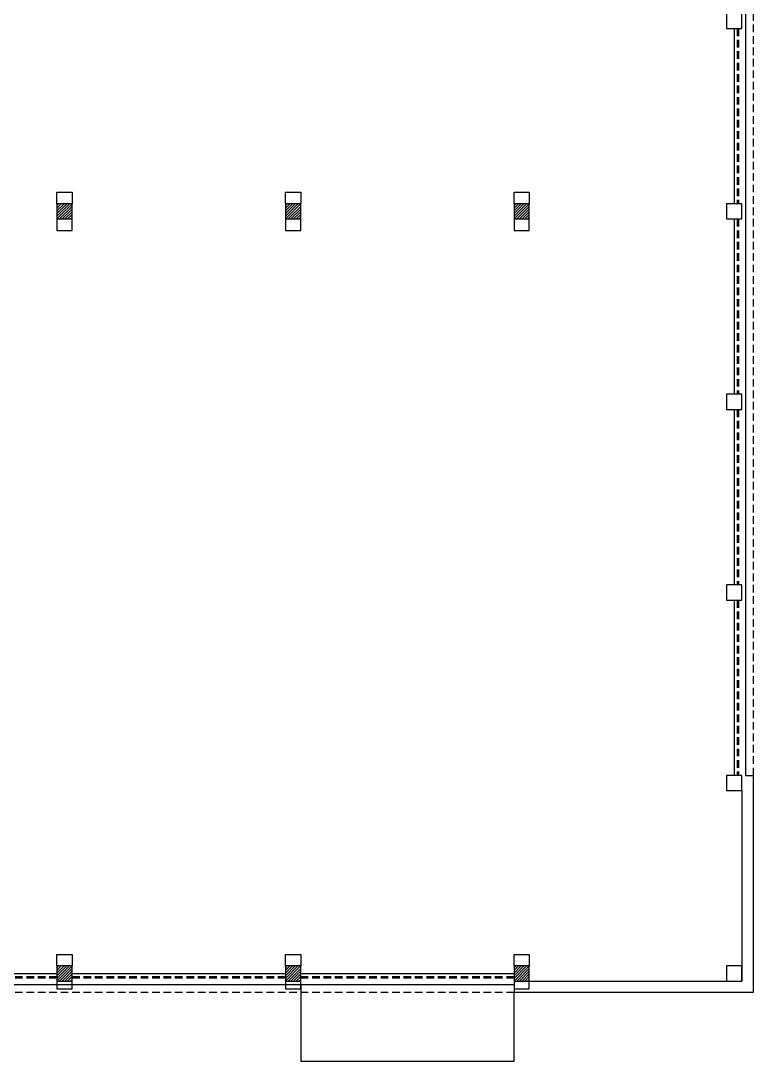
# Model space of a CAD drawing. Extents: x -9 to 600, y -23 to 65.
# Drawn here: x 295.62 to 314.84, y 10.85 to 38.15 of the extents above; entities that cross this region are included whole.
import ezdxf

# ---------------------------------------------------------------- set-up
doc = ezdxf.new("R2010")
doc.units = 0
doc.header["$LTSCALE"] = 0.8
doc.header["$MEASUREMENT"] = 0
doc.linetypes.add('HIDDEN', pattern=[0.375, 0.25, -0.125])
doc.layers.get('0').update_dxf_attribs({"color": 3, "linetype": 'CONTINUOUS'})
doc.layers.add('Desenho base', color=7, linetype='CONTINUOUS')

# ---------------------------------------------------------------- blocks, each defined once
blk = doc.blocks.new('*X15')
at = {"color": 0}
for p, q in [((15.8, 29.801), (16.199, 30.2)), ((15.8, 29.871), (16.129, 30.2)), ((15.8, 29.942), (16.058, 30.2)), ((15.8, 30.013), (15.987, 30.2)), ((15.8, 30.084), (15.916, 30.2)), ((15.8, 30.154), (15.846, 30.2)), ((15.87, 29.8), (16.2, 30.13)), ((15.941, 29.8), (16.2, 30.059)), ((16.011, 29.8), (16.2, 29.989)), ((16.082, 29.8), (16.2, 29.918)), ((16.153, 29.8), (16.2, 29.847))]:
    blk.add_line(p, q, dxfattribs=at)

msp = doc.modelspace()

# ---------------------------------------------------------------- linework, layer by layer
at = {"layer": 'Desenho base'}
for p, q in [((314.643, 47.948), (314.643, 18.348)), ((314.143, 38.348), (314.143, 37.948)), ((314.543, 37.948), (314.543, 38.348)), ((314.143, 37.948), (314.543, 37.948)), ((314.343, 37.948), (314.343, 33.348)), ((296.963, 33.348), (296.563, 33.348)), ((296.563, 33.348), (296.563, 32.948)), ((296.963, 32.948), (296.963, 33.348)), ((302.963, 33.348), (302.563, 33.348)), ((302.563, 33.348), (302.563, 32.948)), ((302.963, 32.948), (302.963, 33.348)), ((308.963, 33.348), (308.563, 33.348)), ((308.563, 33.348), (308.563, 32.948)), ((308.963, 32.948), (308.963, 33.348)), ((314.543, 33.348), (314.143, 33.348)), ((314.143, 33.348), (314.143, 32.948)), ((314.543, 32.948), (314.543, 33.348)), ((296.563, 32.948), (296.963, 32.948)), ((302.563, 32.948), (302.963, 32.948)), ((308.563, 32.948), (308.963, 32.948)), ((314.143, 32.948), (314.543, 32.948)), ((314.343, 32.948), (314.343, 28.348)), ((314.543, 28.348), (314.143, 28.348)), ((314.143, 28.348), (314.143, 27.948)), ((314.543, 27.948), (314.543, 28.348)), ((314.143, 27.948), (314.543, 27.948)), ((314.343, 27.948), (314.343, 23.348)), ((314.543, 23.348), (314.143, 23.348)), ((314.143, 23.348), (314.143, 22.948)), ((314.543, 22.948), (314.543, 23.348)), ((314.143, 22.948), (314.543, 22.948)), ((314.343, 22.948), (314.343, 18.348)), ((314.543, 18.348), (314.143, 18.348)), ((314.143, 18.348), (314.143, 17.948)), ((314.543, 17.948), (314.543, 18.348)), ((314.643, 18.348), (314.843, 18.348)), ((314.843, 18.348), (314.843, 12.648)), ((314.143, 17.948), (314.543, 17.948)), ((314.543, 17.948), (314.543, 12.948)), ((290.963, 13.148), (296.563, 13.148)), ((296.963, 13.348), (296.563, 13.348)), ((296.563, 13.348), (296.563, 12.948)), ((296.963, 12.948), (296.963, 13.348)), ((296.963, 13.148), (302.563, 13.148)), ((302.963, 13.348), (302.563, 13.348)), ((302.563, 13.348), (302.563, 12.948)), ((302.963, 12.948), (302.963, 13.348)), ((302.963, 13.148), (308.563, 13.148)), ((308.963, 13.348), (308.563, 13.348)), ((308.563, 13.348), (308.563, 12.948)), ((308.963, 12.948), (308.963, 13.348)), ((314.543, 13.348), (314.143, 13.348)), ((314.143, 13.348), (314.143, 12.948)), ((314.543, 12.948), (314.543, 13.348)), ((308.563, 12.848), (272.963, 12.848)), ((296.563, 12.948), (296.963, 12.948)), ((302.563, 12.948), (302.963, 12.948)), ((302.963, 12.848), (302.963, 10.848)), ((308.563, 12.948), (308.963, 12.948)), ((308.563, 12.848), (308.563, 12.648)), ((308.963, 12.948), (314.543, 12.948)), ((314.143, 12.948), (314.543, 12.948)), ((308.563, 10.848), (308.563, 12.648)), ((314.843, 12.648), (308.563, 12.648)), ((302.963, 10.848), (308.563, 10.848))]:
    msp.add_line(p, q, dxfattribs=at)
at = {"layer": 'Desenho base', "linetype": 'HIDDEN'}
for p, q in [((314.843, 47.948), (314.843, 18.348)), ((314.423, 37.948), (314.423, 33.348)), ((314.453, 37.948), (314.453, 33.348)), ((314.423, 32.948), (314.423, 28.348)), ((314.453, 32.948), (314.453, 28.348)), ((314.423, 27.948), (314.423, 23.348)), ((314.453, 27.948), (314.453, 23.348)), ((314.423, 22.948), (314.423, 18.348)), ((314.453, 22.948), (314.453, 18.348)), ((290.963, 13.068), (296.563, 13.068)), ((290.963, 13.038), (296.563, 13.038)), ((296.963, 13.068), (302.563, 13.068)), ((296.963, 13.038), (302.563, 13.038)), ((302.963, 13.068), (308.563, 13.068)), ((302.963, 13.038), (308.563, 13.038)), ((308.563, 12.648), (272.963, 12.648))]:
    msp.add_line(p, q, dxfattribs=at)
at = {"layer": 'Desenho base'}
for points in [[(296.563, 33.348), (296.563, 33.648), (296.963, 33.648), (296.963, 33.348)], [(302.563, 33.348), (302.563, 33.648), (302.963, 33.648), (302.963, 33.348)], [(308.563, 33.348), (308.563, 33.648), (308.963, 33.648), (308.963, 33.348)], [(296.563, 32.948), (296.563, 32.648), (296.963, 32.648), (296.963, 32.948)], [(302.563, 32.948), (302.563, 32.648), (302.963, 32.648), (302.963, 32.948)], [(308.563, 32.948), (308.563, 32.648), (308.963, 32.648), (308.963, 32.948)], [(296.563, 13.348), (296.563, 13.648), (296.963, 13.648), (296.963, 13.348)], [(302.563, 13.348), (302.563, 13.648), (302.963, 13.648), (302.963, 13.348)], [(308.563, 13.348), (308.563, 13.648), (308.963, 13.648), (308.963, 13.348)], [(296.563, 12.948), (296.563, 12.748), (296.963, 12.748), (296.963, 12.948)], [(302.563, 12.948), (302.563, 12.748), (302.963, 12.748), (302.963, 12.948)], [(308.563, 12.948), (308.563, 12.748), (308.963, 12.748), (308.963, 12.948)]]:
    msp.add_lwpolyline(points, dxfattribs=at)
for points in [[(296.563, 32.948), (296.963, 32.948), (296.963, 33.348), (296.563, 33.348)], [(302.563, 32.948), (302.963, 32.948), (302.963, 33.348), (302.563, 33.348)], [(308.563, 32.948), (308.963, 32.948), (308.963, 33.348), (308.563, 33.348)], [(296.563, 12.948), (296.963, 12.948), (296.963, 13.348), (296.563, 13.348)], [(302.563, 12.948), (302.963, 12.948), (302.963, 13.348), (302.563, 13.348)], [(308.563, 12.948), (308.963, 12.948), (308.963, 13.348), (308.563, 13.348)]]:
    msp.add_lwpolyline(points, close=True, dxfattribs=at)

# ---------------------------------------------------------------- block references
for p in [(280.763, 3.148), (286.763, 3.148), (292.763, 3.148), (280.763, -16.852), (286.763, -16.852), (292.763, -16.852)]:
    msp.add_blockref('*X15', p, dxfattribs=at)

doc.saveas('drawing.dxf')
